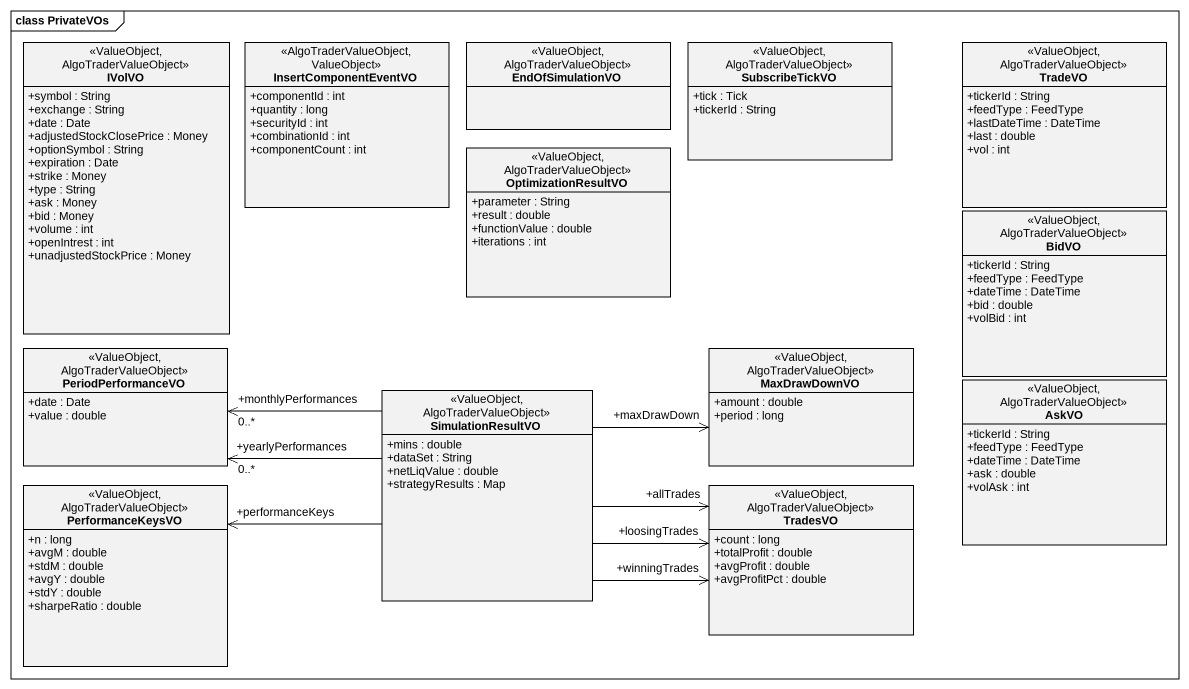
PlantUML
@startuml
mainframe class PrivateVOs
hide circle
hide empty members
skinparam classAttributeIconSize 0
class IVolVO <<ValueObject, AlgoTraderValueObject>> {
  +symbol : String
  +exchange : String
  +date : Date
  +adjustedStockClosePrice : Money
  +optionSymbol : String
  +expiration : Date
  +strike : Money
  +type : String
  +ask : Money
  +bid : Money
  +volume : int
  +openIntrest : int
  +unadjustedStockPrice : Money
}
class InsertComponentEventVO <<AlgoTraderValueObject, ValueObject>> {
  +componentId : int
  +quantity : long
  +securityId : int
  +combinationId : int
  +componentCount : int
}
class EndOfSimulationVO <<ValueObject, AlgoTraderValueObject>>
class SubscribeTickVO <<ValueObject, AlgoTraderValueObject>> {
  +tick : Tick
  +tickerId : String
}
class TradeVO <<ValueObject, AlgoTraderValueObject>> {
  +tickerId : String
  +feedType : FeedType
  +lastDateTime : DateTime
  +last : double
  +vol : int
}
class OptimizationResultVO <<ValueObject, AlgoTraderValueObject>> {
  +parameter : String
  +result : double
  +functionValue : double
  +iterations : int
}
class BidVO <<ValueObject, AlgoTraderValueObject>> {
  +tickerId : String
  +feedType : FeedType
  +dateTime : DateTime
  +bid : double
  +volBid : int
}
class PeriodPerformanceVO <<ValueObject, AlgoTraderValueObject>> {
  +date : Date
  +value : double
}
class MaxDrawDownVO <<ValueObject, AlgoTraderValueObject>> {
  +amount : double
  +period : long
}
class AskVO <<ValueObject, AlgoTraderValueObject>> {
  +tickerId : String
  +feedType : FeedType
  +dateTime : DateTime
  +ask : double
  +volAsk : int
}
class SimulationResultVO <<ValueObject, AlgoTraderValueObject>> {
  +mins : double
  +dataSet : String
  +netLiqValue : double
  +strategyResults : Map
}
class PerformanceKeysVO <<ValueObject, AlgoTraderValueObject>> {
  +n : long
  +avgM : double
  +stdM : double
  +avgY : double
  +stdY : double
  +sharpeRatio : double
}
class TradesVO <<ValueObject, AlgoTraderValueObject>> {
  +count : long
  +totalProfit : double
  +avgProfit : double
  +avgProfitPct : double
}
SimulationResultVO -left-> "+monthlyPerformances\n0..*" PeriodPerformanceVO
SimulationResultVO -left-> "+yearlyPerformances\n0..*" PeriodPerformanceVO
SimulationResultVO -right-> "+maxDrawDown" MaxDrawDownVO
SimulationResultVO -left-> "+performanceKeys" PerformanceKeysVO
SimulationResultVO -right-> "+allTrades" TradesVO
SimulationResultVO -right-> "+winningTrades" TradesVO
SimulationResultVO -right-> "+loosingTrades" TradesVO
@enduml
